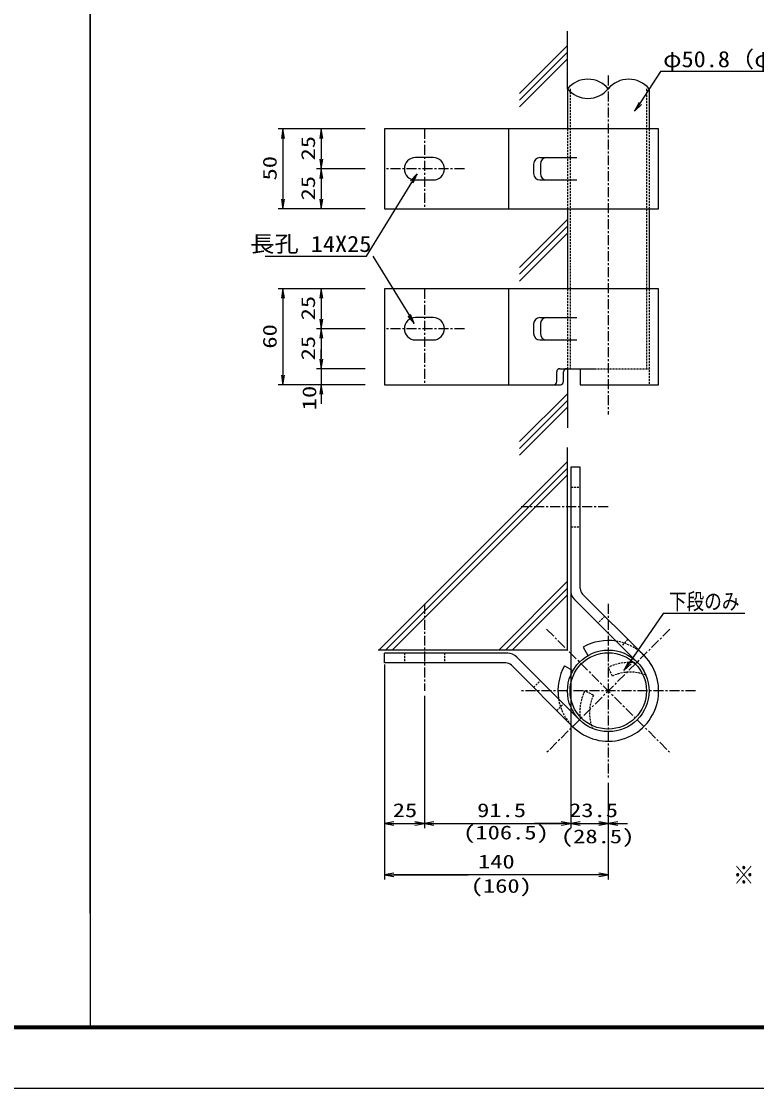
# Model space of a CAD drawing. Units: millimetres, scale not verified. Extents: x -891 to 891, y -630 to 630.
# Drawn here: x -431 to 29, y -630 to 37 of the extents above; entities that cross this region are included whole.
import ezdxf
from ezdxf.enums import TextEntityAlignment as Align

# ---------------------------------------------------------------- set-up
doc = ezdxf.new("R2010")
doc.units = ezdxf.units.MM
doc.header["$LTSCALE"] = 5
doc.linetypes.add('USER1', pattern=[2, 1.25, -0.25, 0.25, -0.25])
doc.linetypes.add('USER2', pattern=[0.375, 0.25, -0.125])
for name, color, linetype, lineweight in [('0-0_WAKU', 7, 'Continuous', 25), ('0-1_0', 7, 'Continuous', 25), ('0-4_Center', 4, 'USER1', 25), ('0-5_Buhin', 7, 'Continuous', 25), ('0-6_Kiso', 7, 'Continuous', 25), ('0-7_Hatch', 8, 'Continuous', 25), ('0-8_Kouzou', 1, 'USER2', 25), ('0-9_Dim', 1, 'Continuous', 25), ('0-A_Text', 3, 'Continuous', 25)]:
    doc.layers.add(name, color=color, linetype=linetype, lineweight=lineweight)
doc.styles.add('ＭＳ ゴシック', font='')
doc.styles.get('ＭＳ ゴシック').set_extended_font_data('MS Gothic')

# ---------------------------------------------------------------- blocks, each defined once
blk = doc.blocks.new('DARROWS')
at = {"layer": '0-1_0', "color": 2}
blk.add_line((0, 0), (-4.996, 0), dxfattribs=at)
blk.add_lwpolyline([(-5, -0.833), (0, 0), (-5, 0.833)], dxfattribs=at)

msp = doc.modelspace()

# ---------------------------------------------------------------- linework, layer by layer
at = {"layer": '0-0_WAKU', "color": 6}
for p, q in [((-388.347, 101.2), (-388.347, -520.282)), ((-388.147, 101.2), (-388.147, -591))]:
    msp.add_line(p, q, dxfattribs=at)
at = {"layer": '0-1_0', "color": 3}
msp.add_lwpolyline([(-891, 630), (891, 630), (891, -630), (-891, -630)], close=True, dxfattribs=at)
at = {"layer": '0-1_0'}
for points in [[(-831, 592.5), (831, 592.5), (831, -592.5), (-831, -592.5)], [(-830.625, 592.125), (830.625, 592.125), (830.625, -592.125), (-830.625, -592.125)], [(-830.25, 591.75), (830.25, 591.75), (830.25, -591.75), (-830.25, -591.75)], [(-829.875, 591.375), (829.875, 591.375), (829.875, -591.375), (-829.875, -591.375)], [(-829.5, 591), (829.5, 591), (829.5, -591), (-829.5, -591)]]:
    msp.add_lwpolyline(points, close=True, dxfattribs=at)
at = {"layer": '0-4_Center'}
for p, q in [((-64.158, 3.653), (-64.158, -208.329)), ((-179.158, -29.765), (-179.158, -79.765)), ((-154.158, -54.765), (-204.158, -54.765)), ((-179.158, -129.765), (-179.158, -189.765)), ((-154.158, -154.765), (-204.158, -154.765)), ((-64.158, -266.254), (-118.688, -266.254)), ((-179.158, -326.725), (-179.158, -381.254)), ((-64.158, -326.725), (-64.158, -435.784)), ((-25.6, -342.696), (-102.716, -419.813)), ((-102.716, -342.696), (-25.6, -419.813)), ((-9.628, -381.254), (-118.688, -381.254))]:
    msp.add_line(p, q, dxfattribs=at)
at = {"layer": '0-4_Center', "linetype": 'Continuous'}
for centre, start, end in [((-76.908, -15.262), 39.59775, 140.40225), ((-51.408, -15.262), 39.59775, 140.40225), ((-76.908, 5.831), 219.59775, 320.40225)]:
    msp.add_arc(centre, 16.547, start, end, dxfattribs=at)
at = {"layer": '0-5_Buhin'}
for p, q in [((-89.658, -4.715), (-89.658, 31.292)), ((-126.363, -79.765), (-126.363, -29.765)), ((-173.658, -47.765), (-184.658, -47.765)), ((-110.876, -51.765), (-110.876, -57.765)), ((-106.876, -47.765), (-83.882, -47.765)), ((-106.634, -51.765), (-106.634, -57.765)), ((-184.658, -61.765), (-173.658, -61.765)), ((-106.876, -61.765), (-83.882, -61.765)), ((-126.363, -189.765), (-126.363, -129.765)), ((-173.658, -147.765), (-184.658, -147.765)), ((-110.876, -151.765), (-110.876, -157.765)), ((-106.876, -147.765), (-83.882, -147.765)), ((-106.634, -151.765), (-106.634, -157.765)), ((-184.658, -161.765), (-173.658, -161.765)), ((-106.876, -161.765), (-83.882, -161.765)), ((-94.386, -179.765), (-72.402, -179.765)), ((-96.386, -187.765), (-96.386, -181.765)), ((-92.132, -187.765), (-92.132, -181.765)), ((-87.658, -241.254), (-87.658, -318.378)), ((-81.658, -241.254), (-87.658, -241.254)), ((-81.658, -317.136), (-81.658, -241.254)), ((-85.315, -324.035), (-46.127, -363.223)), ((-80.194, -320.671), (-41.884, -358.98)), ((-204.158, -363.754), (-204.158, -357.754)), ((-127.034, -357.754), (-204.158, -357.754)), ((-121.377, -360.097), (-82.189, -399.286)), ((-79.908, -353.975), (-76.908, -359.171)), ((-128.277, -363.754), (-204.158, -363.754)), ((-124.741, -365.219), (-86.432, -403.528)), ((-91.438, -365.504), (-86.242, -368.504))]:
    msp.add_line(p, q, dxfattribs=at)
at = {"layer": '0-5_Buhin', "color": 1, "linetype": 'USER2'}
for p, q in [((-89.658, -29.765), (-89.658, -79.765)), ((-38.658, -29.765), (-38.658, -79.765)), ((-89.658, -129.765), (-89.658, -179.765)), ((-38.658, -129.765), (-38.658, -189.765)), ((-87.658, -253.754), (-81.658, -253.754)), ((-87.658, -278.754), (-81.658, -278.754)), ((-66.328, -334.536), (-70.571, -338.779)), ((-51.816, -349.027), (-56.058, -353.269)), ((-191.658, -357.754), (-191.658, -363.754)), ((-166.658, -357.754), (-166.658, -363.754)), ((-61.573, -371.952), (-64.159, -366.538)), ((-110.876, -379.084), (-106.634, -374.841)), ((-73.46, -383.84), (-78.874, -381.253)), ((-96.386, -393.597), (-92.143, -389.354))]:
    msp.add_line(p, q, dxfattribs=at)
at = {"layer": '0-5_Buhin'}
msp.add_lwpolyline([(-32.658, -29.765), (-204.158, -29.765), (-204.158, -79.765), (-32.658, -79.765)], close=True, dxfattribs=at)
msp.add_lwpolyline([(-81.677, -179.765), (-81.677, -189.765), (-32.658, -189.765), (-32.658, -129.765), (-204.158, -129.765), (-204.158, -189.765), (-94.132, -189.765)], dxfattribs=at)
for centre, radius, start, end in [((-184.658, -54.765), 7, 90, 270), ((-173.658, -54.765), 7, 270, 90), ((-106.876, -51.765), 4, 90, 180), ((-102.634, -51.765), 4, 90, 180), ((-106.876, -57.765), 4, 180, 270), ((-102.634, -57.765), 4, 180, 270), ((-184.658, -154.765), 7, 90, 270), ((-173.658, -154.765), 7, 270, 90), ((-106.876, -151.765), 4, 90, 180), ((-102.634, -151.765), 4, 90, 180), ((-106.876, -157.765), 4, 180, 270), ((-102.634, -157.765), 4, 180, 270), ((-94.386, -181.765), 2, 90, 180), ((-90.132, -181.765), 2, 90, 180), ((-98.386, -187.765), 2, 270, 0), ((-94.132, -187.765), 2, 270, 0), ((-79.658, -318.378), 8, 180, 225), ((-76.658, -317.136), 5, 180, 225), ((-127.034, -365.754), 8, 45, 90), ((-128.277, -368.754), 5, 45, 90)]:
    msp.add_arc(centre, radius, start, end, dxfattribs=at)
at = {"layer": '0-6_Kiso'}
for p, q in [((-89.658, -4.715), (-89.658, -29.765)), ((-89.658, -79.765), (-89.658, -129.765)), ((-89.658, -179.765), (-89.658, -216.697)), ((-89.658, -355.754), (-89.658, -229.085)), ((-89.658, -355.754), (-208.094, -355.754))]:
    msp.add_line(p, q, dxfattribs=at)
at = {"layer": '0-7_Hatch'}
for p, q in [((-119.658, -7.576), (-89.658, 22.424)), ((-119.658, -11.818), (-89.658, 18.182)), ((-119.658, -16.061), (-89.658, 13.939)), ((-119.658, -116.484), (-89.658, -86.484)), ((-119.658, -120.727), (-89.658, -90.727)), ((-119.658, -124.97), (-89.658, -94.97)), ((-119.658, -225.393), (-89.658, -195.393)), ((-119.658, -229.636), (-89.658, -199.636)), ((-119.658, -233.878), (-89.658, -203.878)), ((-207.704, -355.754), (-89.658, -237.709)), ((-203.461, -355.754), (-89.658, -241.951)), ((-199.218, -355.754), (-89.658, -246.194)), ((-132.691, -355.754), (-89.658, -312.722)), ((-128.448, -355.754), (-89.658, -316.964)), ((-124.205, -355.754), (-89.658, -321.207))]:
    msp.add_line(p, q, dxfattribs=at)
at = {"layer": '0-8_Kouzou'}
for p, q in [((-88.058, -4.715), (-88.058, -179.765)), ((-40.258, -4.715), (-40.258, -179.765)), ((-38.658, -29.765), (-38.658, -79.765)), ((-89.658, -179.765), (-38.658, -179.765))]:
    msp.add_line(p, q, dxfattribs=at)
at = {"layer": '0-8_Kouzou', "color": 7, "linetype": 'Continuous'}
for p, q in [((-38.658, -4.715), (-38.658, -29.765)), ((-38.658, -79.765), (-38.658, -129.765))]:
    msp.add_line(p, q, dxfattribs=at)
msp.add_circle((-64.158, -381.254), 25.5, dxfattribs=at)
at = {"layer": '0-8_Kouzou', "linetype": 'Continuous'}
msp.add_circle((-64.158, -381.254), 23.9, dxfattribs=at)
at = {"layer": '0-8_Kouzou', "color": 7, "linetype": 'Continuous'}
for start, end in [(80.95057, 120), (225, 48.15085), (150, 189.04943)]:
    msp.add_arc((-64.158, -381.254), 31.5, start, end, dxfattribs=at)
at = {"layer": '0-8_Kouzou'}
for centre, radius, start, end in [((-64.158, -381.254), 31.5, 45, 80.95057), ((-50.58, -394.961), 31.5, 80.7164, 115.53604), ((-50.58, -394.961), 25.5, 66.95707, 115.53604), ((-64.158, -381.254), 31.5, 189.04943, 225), ((-50.451, -394.832), 31.5, 154.46396, 189.2836), ((-50.451, -394.832), 25.5, 154.46396, 203.04293)]:
    msp.add_arc(centre, radius, start, end, dxfattribs=at)
at = {"layer": '0-9_Dim'}
for p, q in [((-216.117, -29.765), (-270.599, -29.765)), ((-216.117, -29.765), (-246.599, -29.765)), ((-216.117, -54.765), (-246.599, -54.765)), ((-216.117, -54.765), (-246.599, -54.765)), ((-216.117, -79.765), (-270.599, -79.765)), ((-216.117, -79.765), (-246.599, -79.765)), ((-216.117, -129.765), (-270.599, -129.765)), ((-216.117, -129.765), (-246.599, -129.765)), ((-216.117, -154.765), (-246.599, -154.765)), ((-216.117, -154.765), (-246.599, -154.765)), ((-216.117, -179.765), (-246.599, -179.765)), ((-216.117, -179.765), (-246.599, -179.765)), ((-216.117, -189.765), (-270.599, -189.765)), ((-216.117, -189.765), (-246.599, -189.765)), ((-87.658, -316.904), (-87.658, -467.132)), ((-87.658, -316.904), (-87.658, -467.132)), ((-87.658, -316.904), (-87.658, -467.132)), ((-87.658, -316.904), (-87.658, -467.132)), ((-204.158, -364.754), (-204.158, -467.132)), ((-204.158, -367.754), (-204.158, -499.254)), ((-204.158, -367.754), (-204.158, -499.254)), ((-179.158, -384.254), (-179.158, -467.132)), ((-179.158, -384.254), (-179.158, -467.132)), ((-179.158, -384.254), (-179.158, -467.132)), ((-64.158, -438.784), (-64.158, -467.132)), ((-64.158, -438.784), (-64.158, -499.254)), ((-64.158, -438.784), (-64.158, -499.254)), ((-64.158, -438.784), (-64.158, -467.132))]:
    msp.add_line(p, q, dxfattribs=at)
at = {"layer": '0-9_Dim', "color": 2}
for p, q in [((-267.599, -35.765), (-267.599, -73.765)), ((-243.599, -35.765), (-243.599, -48.765)), ((-243.599, -60.765), (-243.599, -73.765)), ((-267.599, -135.765), (-267.599, -183.765)), ((-243.599, -135.765), (-243.599, -148.765)), ((-243.599, -160.765), (-243.599, -173.765)), ((-243.599, -173.765), (-243.599, -167.765)), ((-243.599, -179.765), (-243.599, -189.765)), ((-243.599, -195.765), (-243.599, -201.765)), ((-198.158, -464.132), (-185.158, -464.132)), ((-173.158, -464.132), (-93.658, -464.132)), ((-173.158, -464.132), (-156.444, -464.132)), ((-93.658, -464.132), (-110.372, -464.132)), ((-93.658, -464.132), (-99.658, -464.132)), ((-87.658, -464.132), (-64.158, -464.132)), ((-81.658, -464.132), (-70.158, -464.132)), ((-58.158, -464.132), (-52.158, -464.132)), ((-198.158, -496.254), (-151.729, -496.254)), ((-70.158, -496.254), (-198.158, -496.254)), ((-70.158, -496.254), (-116.587, -496.254))]:
    msp.add_line(p, q, dxfattribs=at)
at = {"layer": '0-A_Text'}
msp.add_line((-211.3, -109.37), (-186.555, -149.732), dxfattribs=at)
for points in [[(69.128, 6.154), (-31.468, 6.154), (-46.49, -17.098)], [(-278.692, -109.37), (-215.3, -109.37), (-184.72, -59.557)], [(21.222, -332.922), (-29.768, -332.922), (-53.13, -366.907)]]:
    msp.add_lwpolyline(points, dxfattribs=at)

# ---------------------------------------------------------------- block references
at = {"layer": '0-9_Dim', "xscale": 1.2, "yscale": 1.2}
for p, rotation in [((-267.599, -29.765), 90), ((-243.599, -29.765), 90), ((-243.599, -54.765), 270), ((-243.599, -54.765), 90), ((-267.599, -79.765), 270), ((-243.599, -79.765), 270), ((-267.599, -129.765), 90), ((-243.599, -129.765), 90), ((-243.599, -154.765), 270), ((-243.599, -154.765), 90), ((-243.599, -179.765), 270), ((-243.599, -179.765), 270), ((-267.599, -189.765), 270), ((-243.599, -189.765), 90), ((-204.158, -464.132), 180), ((-179.158, -464.132), 180), ((-179.158, -464.132), 180), ((-87.658, -464.132), 180), ((-64.158, -464.132), 180), ((-204.158, -496.254), 180), ((-204.158, -496.254), 180)]:
    msp.add_blockref('DARROWS', p, dxfattribs=dict(at, rotation=rotation))
for p in [(-179.158, -464.132), (-87.658, -464.132), (-87.658, -464.132), (-87.658, -464.132), (-64.158, -464.132), (-64.158, -496.254), (-64.158, -496.254)]:
    msp.add_blockref('DARROWS', p, dxfattribs=at)
at = {"layer": '0-A_Text', "xscale": 1.2, "yscale": 1.2}
for p, rotation in [((-47.672, -18.711), 233.79298), ((-183.625, -57.883), 56.81266), ((-185.509, -151.438), 301.51181), ((-54.326, -368.51), 233.26691)]:
    msp.add_blockref('DARROWS', p, dxfattribs=dict(at, rotation=rotation))

# ---------------------------------------------------------------- texts
at = {"layer": '0-9_Dim', "color": 3, "style": 'ＭＳ ゴシック', "width": 1.3}
for s, p in [('25', (-244.934, -49.55)), ('50', (-268.934, -62.05)), ('25', (-244.934, -74.55)), ('25', (-244.934, -149.55)), ('60', (-268.934, -167.233)), ('25', (-244.934, -174.55)), ('10', (-244.184, -205.749))]:
    msp.add_text(s, height=8.651, rotation=90, dxfattribs=at).set_placement(p, align=Align.BOTTOM_LEFT)
for s, p in [('25', (-198.944, -462.797)), ('91.5', (-146.158, -462.797)), ('23.5', (-88.658, -462.797)), ('(106.5)', (-154.901, -476.727)), ('(28.5)', (-93.758, -479.146)), ('140', (-145.633, -494.919)), ('(160)', (-150.187, -510.112))]:
    msp.add_text(s, height=8.651, dxfattribs=at).set_placement(p, align=Align.BOTTOM_LEFT)
at = {"layer": '0-A_Text', "style": 'ＭＳ ゴシック'}
for s, height, width, p in [('φ50.8（φ60.5）', 10.12, 1.1, (-29.858, 5.711)), ('長孔 14X25', 10.12, 1.1, (-288.1, -109.812)), ('下段のみ', 10.12, 0.8, (-26.268, -333.365)), ('※（ ）寸法は、φ60.5の場合。', 11.55, 0.85, (13.892, -505.669))]:
    msp.add_text(s, height=height, dxfattribs=dict(at, width=width)).set_placement(p, align=Align.BOTTOM_LEFT)

doc.saveas('drawing.dxf')
